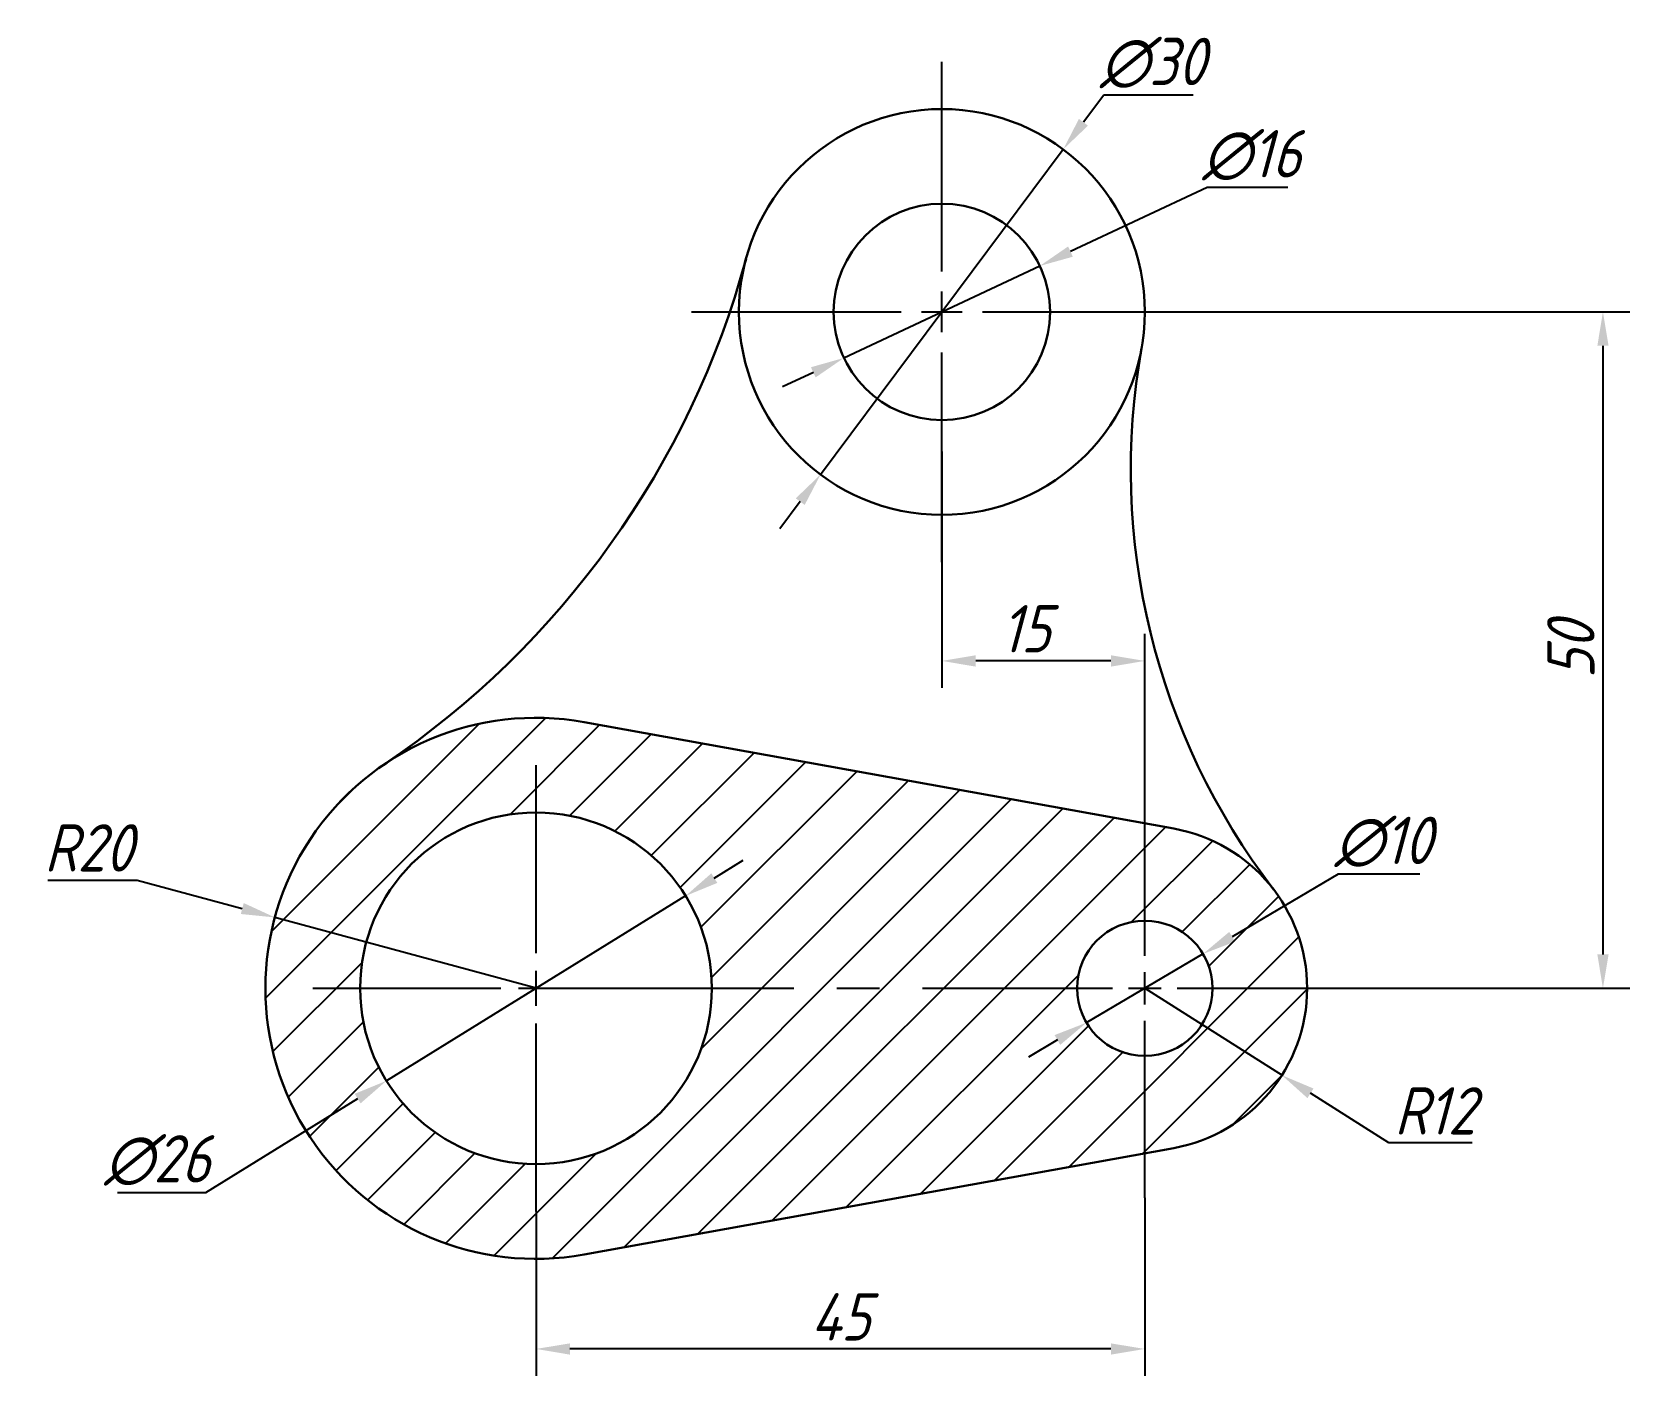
# Model space of a CAD drawing. Header units: millimetres. Extents: x 293 to 411, y 201 to 301.
import ezdxf

# ---------------------------------------------------------------- set-up
doc = ezdxf.new("R2010")
doc.units = ezdxf.units.MM
doc.linetypes.add('CENTER2', pattern=[28.575, 19.05, -3.175, 3.175, -3.175])
doc.styles.add('GB3.5', font='gbeitc.shx', dxfattribs={"bigfont": 'gbcbig.shx'})
doc.dimstyles.new('正常标注', dxfattribs={"dimtxt": 3.5, "dimasz": 2.5, "dimexe": 2, "dimexo": 0, "dimtad": 1, "dimtoh": 1, "dimdec": 3, "dimdsep": 46, "dimtxsty": 'GB3.5', "dimcen": 2.5, "dimadec": 3, "dimazin": 2, "dimtfac": 1, "dimtdec": 3, "dimtmove": 0, "dimatfit": 3, "dimfxl": 0, "dimarcsym": 0})

# ---------------------------------------------------------------- blocks, each defined once
blk = doc.blocks.new('*U1')
at = {"color": 0, "linetype": 'CENTER2', "transparency": 16777216}
for p, q in [((0, 3), (0, 18.5)), ((-18.5, 0), (-3, 0)), ((3, 0), (18.5, 0)), ((0, -18.5), (0, -3))]:
    blk.add_line(p, q, dxfattribs=at)
at = {"color": 0, "linetype": 'Continuous', "transparency": 16777216}
for p, q in [((0, -1.5), (0, 1.5)), ((-1.5, 0), (1.5, 0))]:
    blk.add_line(p, q, dxfattribs=at)
blk = doc.blocks.new('*U2')
at = {"color": 0, "linetype": 'CENTER2', "transparency": 16777216}
for p, q in [((0, 2.4), (0, 15.5)), ((-45, 0), (-2.4, 0)), ((2.4, 0), (15.5, 0)), ((0, -15.5), (0, -2.4))]:
    blk.add_line(p, q, dxfattribs=at)
at = {"color": 0, "linetype": 'Continuous', "transparency": 16777216}
for p, q in [((0, -1.2), (0, 1.2)), ((-1.2, 0), (1.2, 0))]:
    blk.add_line(p, q, dxfattribs=at)
blk = doc.blocks.new('*U3')
at = {"color": 0, "linetype": 'CENTER2', "transparency": 16777216}
for p, q in [((0, 2.6), (0, 16.5)), ((-16.5, 0), (-2.6, 0)), ((2.6, 0), (16.5, 0)), ((0, -16.5), (0, -2.6))]:
    blk.add_line(p, q, dxfattribs=at)
at = {"color": 0, "linetype": 'Continuous', "transparency": 16777216}
for p, q in [((0, -1.3), (0, 1.3)), ((-1.3, 0), (1.3, 0))]:
    blk.add_line(p, q, dxfattribs=at)
blk = doc.blocks.new('*D4')
at = {"color": 0, "lineweight": -2, "transparency": 16777216}
for p, q in [((374.99, 214.41), (374.99, 201.25)), ((329.99, 213.41), (329.99, 201.25)), ((372.49, 203.25), (332.49, 203.25))]:
    blk.add_line(p, q, dxfattribs=at)
at = {"color": 0, "transparency": 16777216}
for points in [[(332.49, 203.66), (332.49, 202.83), (329.99, 203.25)], [(372.49, 203.66), (372.49, 202.83), (374.99, 203.25)]]:
    blk.add_solid(points, dxfattribs=at)
at = {"layer": 'Defpoints', "color": 0, "transparency": 16777216}
for p in [(374.99, 214.41), (329.99, 213.41), (329.99, 203.25)]:
    blk.add_point(p, dxfattribs=at)
at = {"color": 0, "transparency": 16777216, "insert": (352.49, 205.62), "char_height": 3.5, "attachment_point": 5, "style": 'GB3.5'}
blk.add_mtext('45', dxfattribs=at)
blk = doc.blocks.new('*D5')
at = {"color": 0, "lineweight": -2, "transparency": 16777216}
for p, q in [((378.49, 279.91), (410.85, 279.91)), ((408.85, 277.41), (408.85, 232.41)), ((390.49, 229.91), (410.85, 229.91))]:
    blk.add_line(p, q, dxfattribs=at)
at = {"color": 0, "transparency": 16777216}
for points in [[(408.44, 277.41), (409.27, 277.41), (408.85, 279.91)], [(408.44, 232.41), (409.27, 232.41), (408.85, 229.91)]]:
    blk.add_solid(points, dxfattribs=at)
at = {"layer": 'Defpoints', "color": 0, "transparency": 16777216}
for p in [(378.49, 279.91), (390.49, 229.91), (408.85, 229.91)]:
    blk.add_point(p, dxfattribs=at)
at = {"color": 0, "transparency": 16777216, "insert": (406.48, 254.91), "char_height": 3.5, "attachment_point": 5, "rotation": 90, "style": 'GB3.5'}
blk.add_mtext('50', dxfattribs=at)
blk = doc.blocks.new('*D8')
at = {"color": 0, "lineweight": -2, "transparency": 16777216}
for p, q in [((374.99, 229.91), (385.13, 223.48)), ((393.03, 218.48), (387.24, 222.15)), ((399.19, 218.48), (393.03, 218.48))]:
    blk.add_line(p, q, dxfattribs=at)
at = {"color": 0, "transparency": 16777216}
blk.add_solid([(387.46, 222.5), (387.01, 221.79), (385.13, 223.48)], dxfattribs=at)
at = {"layer": 'Defpoints', "color": 0, "transparency": 16777216}
for p in [(374.99, 229.91), (385.13, 223.48)]:
    blk.add_point(p, dxfattribs=at)
at = {"color": 0, "transparency": 16777216, "insert": (396.42, 220.85), "char_height": 3.5, "attachment_point": 5, "style": 'GB3.5'}
blk.add_mtext('R12', dxfattribs=at)
blk = doc.blocks.new('*D9')
at = {"color": 0, "lineweight": -2, "transparency": 16777216}
for p, q in [((389.29, 238.35), (381.45, 233.72)), ((395.31, 238.35), (389.29, 238.35)), ((370.68, 227.37), (379.29, 232.45)), ((368.53, 226.09), (366.38, 224.82))]:
    blk.add_line(p, q, dxfattribs=at)
at = {"color": 0, "transparency": 16777216}
for points in [[(381.23, 234.08), (381.66, 233.36), (379.29, 232.45)], [(368.32, 226.45), (368.74, 225.73), (370.68, 227.37)]]:
    blk.add_solid(points, dxfattribs=at)
at = {"layer": 'Defpoints', "color": 0, "transparency": 16777216}
for p in [(379.29, 232.45), (370.68, 227.37)]:
    blk.add_point(p, dxfattribs=at)
at = {"color": 0, "transparency": 16777216, "insert": (392.61, 240.73), "char_height": 3.5, "attachment_point": 5, "style": 'GB3.5'}
blk.add_mtext('∅10', dxfattribs=at)
blk = doc.blocks.new('*D10')
at = {"color": 0, "lineweight": -2, "transparency": 16777216}
for p, q in [((343.17, 238.06), (345.3, 239.37)), ((341.05, 236.74), (318.93, 223.07)), ((305.58, 214.82), (316.81, 221.76)), ((299.05, 214.82), (305.58, 214.82))]:
    blk.add_line(p, q, dxfattribs=at)
at = {"color": 0, "transparency": 16777216}
for points in [[(342.95, 238.41), (343.39, 237.7), (341.05, 236.74)], [(316.59, 222.11), (317.02, 221.4), (318.93, 223.07)]]:
    blk.add_solid(points, dxfattribs=at)
at = {"layer": 'Defpoints', "color": 0, "transparency": 16777216}
for p in [(341.05, 236.74), (318.93, 223.07)]:
    blk.add_point(p, dxfattribs=at)
at = {"color": 0, "transparency": 16777216, "insert": (302, 217.19), "char_height": 3.5, "attachment_point": 5, "style": 'GB3.5'}
blk.add_mtext('∅26', dxfattribs=at)
blk = doc.blocks.new('*D11')
at = {"color": 0, "lineweight": -2, "transparency": 16777216}
for p, q in [((293.91, 237.91), (300.51, 237.91)), ((300.51, 237.91), (308.28, 235.81)), ((329.99, 229.91), (310.69, 235.15))]:
    blk.add_line(p, q, dxfattribs=at)
at = {"color": 0, "transparency": 16777216}
blk.add_solid([(308.39, 236.21), (308.17, 235.4), (310.69, 235.15)], dxfattribs=at)
at = {"layer": 'Defpoints', "color": 0, "transparency": 16777216}
for p in [(310.69, 235.15), (329.99, 229.91)]:
    blk.add_point(p, dxfattribs=at)
at = {"color": 0, "transparency": 16777216, "insert": (296.9, 240.29), "char_height": 3.5, "attachment_point": 5, "style": 'GB3.5'}
blk.add_mtext('R20', dxfattribs=at)
blk = doc.blocks.new('*D12')
at = {"color": 0, "lineweight": -2, "transparency": 16777216}
for p, q in [((371.95, 295.93), (370.46, 293.93)), ((378.56, 295.93), (371.95, 295.93)), ((351.02, 267.89), (368.96, 291.93)), ((349.52, 265.89), (348.02, 263.88))]:
    blk.add_line(p, q, dxfattribs=at)
at = {"color": 0, "transparency": 16777216}
for points in [[(370.12, 294.18), (370.79, 293.68), (368.96, 291.93)], [(349.19, 266.13), (349.85, 265.64), (351.02, 267.89)]]:
    blk.add_solid(points, dxfattribs=at)
at = {"layer": 'Defpoints', "color": 0, "transparency": 16777216}
for p in [(368.96, 291.93), (351.02, 267.89)]:
    blk.add_point(p, dxfattribs=at)
at = {"color": 0, "transparency": 16777216, "insert": (375.57, 298.31), "char_height": 3.5, "attachment_point": 5, "style": 'GB3.5'}
blk.add_mtext('∅30', dxfattribs=at)
blk = doc.blocks.new('*D13')
at = {"color": 0, "lineweight": -2, "transparency": 16777216}
for p, q in [((379.6, 289.12), (369.49, 284.37)), ((385.55, 289.12), (379.6, 289.12)), ((352.75, 276.51), (367.23, 283.31)), ((350.49, 275.44), (348.22, 274.38))]:
    blk.add_line(p, q, dxfattribs=at)
at = {"color": 0, "transparency": 16777216}
for points in [[(369.32, 284.75), (369.67, 283.99), (367.23, 283.31)], [(350.31, 275.82), (350.66, 275.07), (352.75, 276.51)]]:
    blk.add_solid(points, dxfattribs=at)
at = {"layer": 'Defpoints', "color": 0, "transparency": 16777216}
for p in [(367.23, 283.31), (352.75, 276.51)]:
    blk.add_point(p, dxfattribs=at)
at = {"color": 0, "transparency": 16777216, "insert": (382.89, 291.49), "char_height": 3.5, "attachment_point": 5, "style": 'GB3.5'}
blk.add_mtext('∅16', dxfattribs=at)
blk = doc.blocks.new('*D14')
at = {"color": 0, "lineweight": -2, "transparency": 16777216}
for p, q in [((359.99, 269.59), (359.99, 252.11)), ((374.99, 244.23), (374.99, 256.11)), ((372.49, 254.11), (362.49, 254.11))]:
    blk.add_line(p, q, dxfattribs=at)
at = {"color": 0, "transparency": 16777216}
for points in [[(362.49, 254.53), (362.49, 253.69), (359.99, 254.11)], [(372.49, 254.53), (372.49, 253.69), (374.99, 254.11)]]:
    blk.add_solid(points, dxfattribs=at)
at = {"layer": 'Defpoints', "color": 0, "transparency": 16777216}
for p in [(359.99, 269.59), (359.99, 254.11), (374.99, 244.23)]:
    blk.add_point(p, dxfattribs=at)
at = {"color": 0, "transparency": 16777216, "insert": (366.18, 256.49), "char_height": 3.5, "attachment_point": 5, "style": 'GB3.5'}
blk.add_mtext('15', dxfattribs=at)

msp = doc.modelspace()

# ---------------------------------------------------------------- hatches: boundary and pattern name
h = msp.add_hatch()
h.set_pattern_fill('ANSI31', color=2)
h.paths.add_polyline_path([(377.1228, 241.7171), (333.545, 249.5896, 1.19684269), (333.545, 210.2268), (377.1228, 218.0994, 0.83553169)])
h.paths.add_polyline_path([(342.9894, 229.9082, -1), (316.9894, 229.9082, -1)], flags=16)
h.paths.add_polyline_path([(379.9894, 229.9082, -1), (369.9894, 229.9082, -1)], flags=16)

# ---------------------------------------------------------------- linework, layer by layer
at = {"color": 7, "lineweight": 30}
for p, q in [((377.1228, 241.7171), (333.545, 249.5896)), ((333.545, 210.2268), (377.1228, 218.0994))]:
    msp.add_line(p, q, dxfattribs=at)
for centre, radius in [((359.9894, 279.9082), 15), ((359.9894, 279.9082), 8), ((329.9894, 229.9082), 13), ((374.9894, 229.9082), 5)]:
    msp.add_circle(centre, radius, dxfattribs=at)
for centre, radius, start, end in [((281.826, 301.1563), 66, 304.058548, 344.792136), ((424.9567, 268.2784), 51, 169.850958, 217.520882), ((329.9894, 229.9082), 20, 79.759652, 280.240348), ((374.9894, 229.9082), 12, 280.240348, 79.759652)]:
    msp.add_arc(centre, radius, start, end, dxfattribs=at)

# ---------------------------------------------------------------- block references
at = {"color": 1, "linetype": 'CENTER2'}
for name, p in [('*U1', (359.9894, 279.9082)), ('*U3', (329.9894, 229.9082)), ('*U2', (374.9894, 229.9082))]:
    msp.add_blockref(name, p, dxfattribs=at)

# ---------------------------------------------------------------- dimensions: what is measured, and where the dimension line sits
at = {"color": 3}
dim = msp.add_diameter_dim_2p(p1=(351.0157, 267.8886), p2=(368.9632, 291.9279), dimstyle='正常标注', dxfattribs=at)
dim.commit()
dim.dimension.update_dxf_attribs({"geometry": '*D12', "text_midpoint": (375.569, 295.9344)})
for p1, p2, picture, middle in [((352.7482, 276.5075), (367.2306, 283.3089), '*D13', (382.8858, 289.1176)), ((370.6845, 227.3651), (379.2944, 232.4513), '*D9', (392.6102, 238.3545)), ((341.0472, 236.7438), (318.9316, 223.0727), '*D10', (302.002, 214.8193))]:
    dim = msp.add_diameter_dim_2p(p1=p1, p2=p2, dimstyle='正常标注', dxfattribs=at)
    dim.commit()
    dim.dimension.update_dxf_attribs({"geometry": picture, "text_midpoint": middle, "dimtype": 163})
dim = msp.add_linear_dim(base=(408.8549, 229.9082), p1=(378.4894, 279.9082), p2=(390.4894, 229.9082), angle=90, dimstyle='正常标注', dxfattribs=at)
dim.commit()
dim.dimension.update_dxf_attribs({"geometry": '*D5', "text_midpoint": (406.4799, 254.9082)})
for base, p1, p2, picture, middle in [((359.9894, 254.1105), (374.9894, 244.2253), (359.9894, 269.5932), '*D14', (366.1769, 254.1105)), ((329.9894, 203.2463), (374.9894, 214.4082), (329.9894, 213.4082), '*D4', (352.4894, 203.2463))]:
    dim = msp.add_linear_dim(base=base, p1=p1, p2=p2, dimstyle='正常标注', dxfattribs=at)
    dim.commit()
    dim.dimension.update_dxf_attribs({"geometry": picture, "text_midpoint": middle, "dimtype": 160})
for center, mpoint, picture, middle in [((329.9894, 229.9082), (310.6888, 235.1508), '*D11', (296.8991, 237.9146)), ((374.9894, 229.9082), (385.1252, 223.4844), '*D8', (396.4232, 218.4763))]:
    dim = msp.add_radius_dim(center=center, mpoint=mpoint, dimstyle='正常标注', dxfattribs=at)
    dim.commit()
    dim.dimension.update_dxf_attribs({"geometry": picture, "text_midpoint": middle, "dimtype": 164})

doc.saveas('drawing.dxf')
